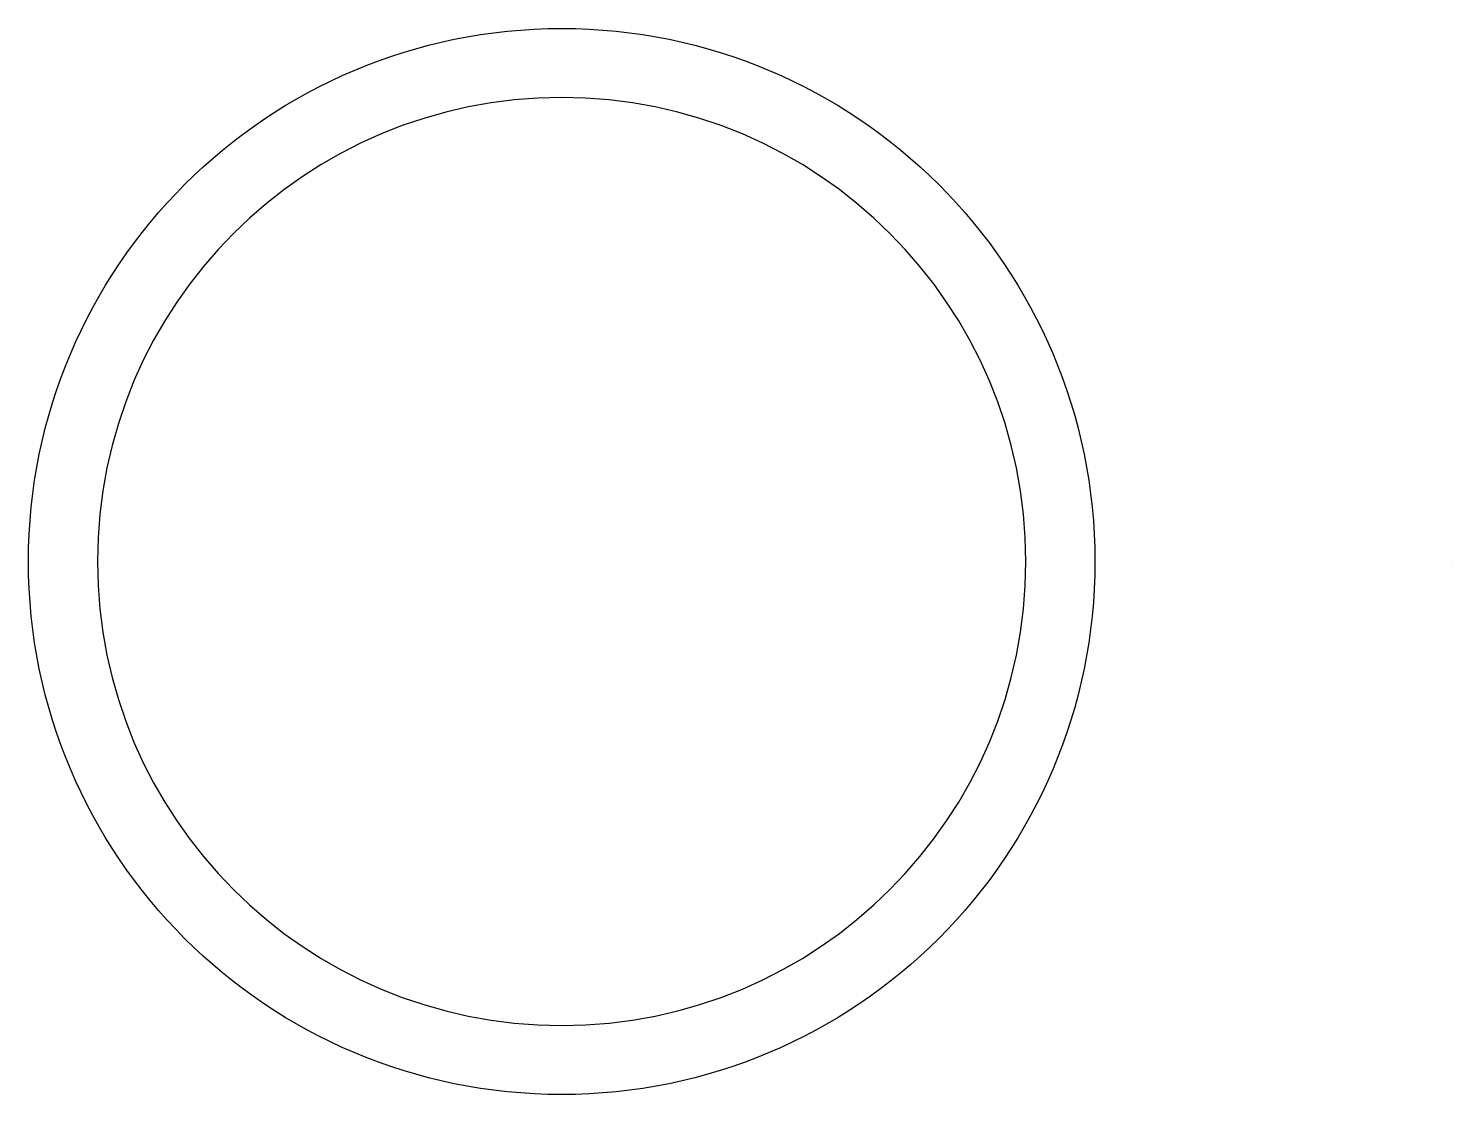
# Model space of a CAD drawing. Header units: centimetres. Extents: x -5.7 to 5.7, y -4.3 to 4.3.
import ezdxf

# ---------------------------------------------------------------- set-up
doc = ezdxf.new("R2010")
doc.units = ezdxf.units.CM
doc.header["$MEASUREMENT"] = 0
doc.layers.add('Layer 1', color=7, linetype='Continuous')

msp = doc.modelspace()

# ---------------------------------------------------------------- linework, layer by layer
at = {"layer": 'Layer 1'}
for points in [[(-1.43208, 4.28292), (-3.79749, 4.28292), (-5.715, 2.36535), (-5.715, -0.00003), (-5.715, -0.00003), (-5.715, -2.36541), (-3.79749, -4.28292), (-1.43208, -4.28292), (-1.43208, -4.28292), (0.93333, -4.28292), (2.85084, -2.36541), (2.85084, -0.00003), (2.85084, -0.00003), (2.85084, 2.36535), (0.93329, 4.28292), (-1.43208, 4.28292)], [(-1.43208, -3.72827), (-3.49115, -3.72827), (-5.16035, -2.05907), (-5.16035, -0.00003), (-5.16035, -0.00003), (-5.16035, 2.05906), (-3.49115, 3.72827), (-1.43208, 3.72827), (-1.43208, 3.72827), (0.62699, 3.72827), (2.29619, 2.05907), (2.29619, -0.00003), (2.29619, -0.00003), (2.29619, -2.05907), (0.62696, -3.72827), (-1.43208, -3.72827)], [(5.715, -0.00008), (5.715, -0.00008), (5.71481, -0.00008), (5.71481, -0.00008), (5.71481, -0.00008), (5.71481, -0.00008), (5.71481, 0.00011), (5.71481, 0.00011), (5.71481, 0.00011), (5.71481, 0.00011), (5.715, 0.00011), (5.715, 0.00011), (5.715, 0.00011), (5.715, 0.00011), (5.715, -0.00008), (5.715, -0.00008)]]:
    msp.add_open_spline(points, degree=3, knots=[0, 0, 0, 0, 0.2, 0.2, 0.2, 0.2, 0.4, 0.4, 0.4, 0.4, 0.6, 0.6, 0.6, 0.6, 1, 1, 1, 1], dxfattribs=at)

doc.saveas('drawing.dxf')
